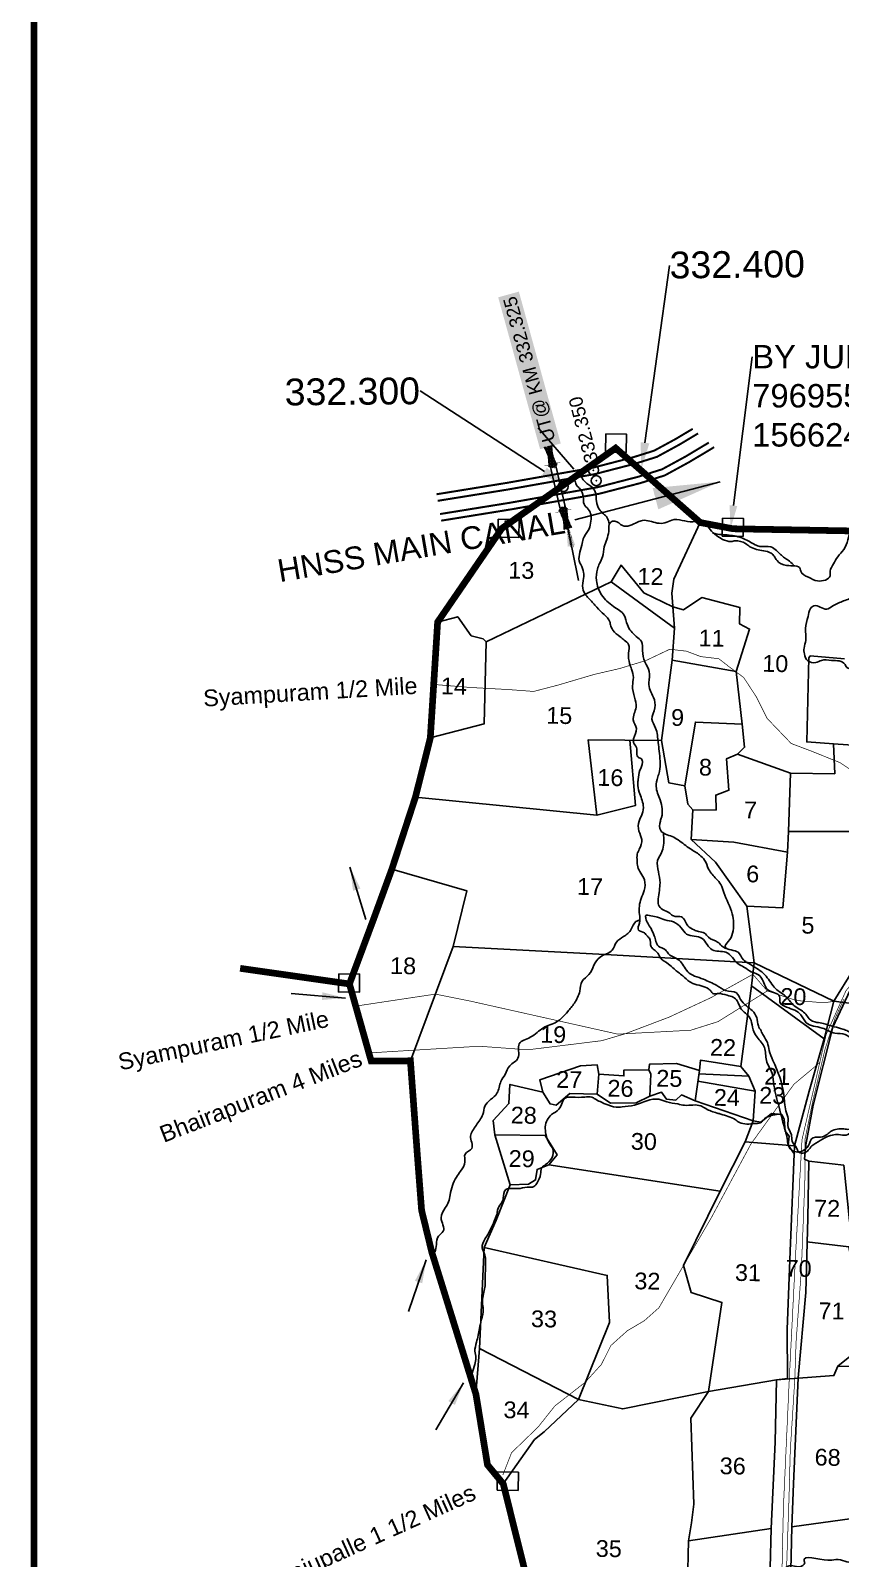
# Model space of a CAD drawing. Header units: feet. Extents: x 795890 to 801423, y 1560112 to 1569674.
# Drawn here: x 795890 to 797099, y 1564698 to 1566978 of the extents above; entities that cross this region are included whole.
import ezdxf
from ezdxf import colors
from ezdxf.entities.mleader import LeaderData, LeaderLine
from ezdxf.enums import TextEntityAlignment as Align
from ezdxf.math import Vec2, Vec3

# ---------------------------------------------------------------- set-up
doc = ezdxf.new("R2010")
doc.units = ezdxf.units.FT
doc.header["$LTSCALE"] = 15
doc.header["$MEASUREMENT"] = 0
doc.header["$PDMODE"] = 32
doc.header["$PDSIZE"] = 15
doc.linetypes.add('HIDDEN2', pattern=[0.1875, 0.125, -0.0625])
for name, color, linetype in [('CANAL1', 7, 'Continuous'), ('CRDS STONES', 7, 'Continuous'), ('CSMark', 72, 'Continuous'), ('PLOT', 7, 'Continuous'), ('PLOT NO', 7, 'Continuous'), ('ROADS', 6, 'Continuous'), ('STRUCTURE', 5, 'Continuous'), ('TANKS-STREAM', 4, 'Continuous'), ('text2', 7, 'Continuous'), ('VILLAGE STONES', 240, 'Continuous')]:
    doc.layers.add(name, color=color, linetype=linetype)
doc.layers.add('VILLAGE BOUNDRY', color=5, linetype='HIDDEN2', lineweight=100)
doc.styles.get("Standard").update_dxf_attribs({"font": 'arial.ttf'})
doc.dimstyles.get("Standard").update_dxf_attribs({"dimtxt": 0.18, "dimasz": 35, "dimexe": 0.18, "dimexo": 0.0625, "dimgap": 0.09, "dimtad": 0, "dimtih": 1, "dimtoh": 1, "dimdec": 4, "dimzin": 0, "dimdsep": 46, "dimtxsty": 'Standard', "dimcen": 0.09, "dimadec": 0, "dimazin": 0, "dimtfac": 1, "dimtdec": 4, "dimtofl": 0, "dimtmove": 0, "dimatfit": 3, "dimfxl": 1, "dimtolj": 1, "dimtzin": 0, "dimarcsym": 0})

# ---------------------------------------------------------------- blocks, each defined once
blk = doc.blocks.new('UT')
at = {"layer": 'STRUCTURE'}
h = blk.add_hatch(dxfattribs=at)
h.set_pattern_fill('DASH', color=150, scale=8, angle=-39.6278, style=0)
h.set_pattern_definition([(320.372247933, (-4370.464, -6260.8811), (1.40800153113, 0.132407282), [1, -1])])
h.paths.add_polyline_path([(765163, 1700681.9), (765165.6, 1700680.6), (765167.2, 1700680.3), (765169.1, 1700680), (765172.4, 1700679.6), (765176.4, 1700679.3), (765179.5, 1700679.5), (765183.1, 1700679.9), (765187.7, 1700680.9), (765188.9, 1700681.2), (765193.1, 1700682.2), (765196.1, 1700680.2), (765196.1, 1700672.2), (765193.1, 1700670.2), (765190.5, 1700670.8), (765188.1, 1700671.3), (765185.5, 1700671.8), (765183.6, 1700672.1), (765181, 1700672.5), (765180.3, 1700672.5), (765178.5, 1700672.6), (765176.7, 1700672.6), (765174.6, 1700672.5), (765172.5, 1700672.3), (765170.4, 1700672), (765168.5, 1700671.7), (765166.1, 1700671.2), (765165, 1700670.8), (765163, 1700669.7)])
h.paths.add_polyline_path([(765259.1, 1700682.2), (765256.1, 1700680.2), (765256.1, 1700672.2), (765259.1, 1700670.2), (765261.9, 1700671), (765264.4, 1700671.6), (765266.4, 1700672), (765269.1, 1700672.5), (765272.7, 1700673), (765276.1, 1700673.1), (765278.6, 1700672.9), (765281.2, 1700672.7), (765283.9, 1700672.3), (765286.4, 1700671.9), (765288, 1700671.3), (765289.2, 1700670.6), (765289.1, 1700682.7), (765287.6, 1700681.8), (765285.7, 1700681.2), (765283, 1700680.7), (765281.2, 1700680.4), (765276.7, 1700679.9), (765272.7, 1700679.9), (765268.7, 1700680.3), (765264.8, 1700681), (765261.2, 1700681.7)])
at = {"layer": 'STRUCTURE', "color": 150, "const_width": 0.628}
for points in [[(765190.1, 1700688.2), (765190.1, 1700684.2), (765196.1, 1700680.2), (765256.1, 1700680.2), (765262.1, 1700684.2), (765262.1, 1700688.2)], [(765190.1, 1700664.2), (765190.1, 1700668.2), (765196.1, 1700672.2), (765256.1, 1700672.2), (765262.1, 1700668.2), (765262.1, 1700664.2)]]:
    blk.add_lwpolyline(points, dxfattribs=at)
at = {"layer": 'STRUCTURE', "color": 150}
for points in [[(765196.1, 1700680.2), (765256.1, 1700680.2)], [(765196.1, 1700672.2), (765256.1, 1700672.2)], [(765196.1, 1700672.2), (765256.1, 1700672.2)]]:
    blk.add_lwpolyline(points, dxfattribs=at)
at = {"layer": 'STRUCTURE', "color": 0}
blk.add_circle((765226.1, 1700676.2), 1.89, dxfattribs=at)
at = {"layer": 'STRUCTURE', "color": 150}
for points in [[(765163, 1700681.9), (765164.4, 1700681.1), (765167.9, 1700680.2), (765171.2, 1700679.8), (765176.1, 1700679.4), (765184.7, 1700680.3), (765193.1, 1700682.2)], [(765163, 1700669.7), (765164.3, 1700670.6), (765167.8, 1700671.6), (765171.2, 1700672.1), (765176, 1700672.6), (765184.7, 1700672), (765193.1, 1700670.2)], [(765289.1, 1700682.7), (765287.8, 1700681.9), (765284.3, 1700680.9), (765280.9, 1700680.4), (765276.1, 1700679.8), (765267.4, 1700680.5), (765259.1, 1700682.2)], [(765289.2, 1700670.6), (765287.8, 1700671.4), (765284.2, 1700672.3), (765280.9, 1700672.7), (765276.1, 1700673.1), (765267.4, 1700672.2), (765259.1, 1700670.2)]]:
    blk.add_spline(points, degree=3, dxfattribs=at)
at = {"layer": 'STRUCTURE', "color": 0}
blk.add_text('STREAM', height=5, dxfattribs=at).set_placement((765148.2, 1700675.8), align=Align.MIDDLE_CENTER)
for points in [[(765190.9, 1700676), (765164.2, 1700675.8)], [(765289.3, 1700676.7), (765265.4, 1700676.4)]]:
    blk.add_leader(points, dimstyle='Standard', override={"dimasz": 10, "dimgap": 0.09, "dimtad": 0}, dxfattribs=at)

msp = doc.modelspace()

# ---------------------------------------------------------------- linework, layer by layer
at = {"layer": 'CANAL1', "color": 1, "const_width": 3}
for points in [[(796495.7, 1566286.1), (796600.6, 1566303.1), (796729.8, 1566325.9), (796789.1, 1566341.3), (796820.6, 1566351.2), (796852.8, 1566368.7), (796878.1, 1566383.8)], [(796502.7, 1566246.7), (796607.3, 1566263.6), (796738.3, 1566286.8), (796800.1, 1566302.8), (796836.3, 1566314.2), (796872.6, 1566334), (796908.3, 1566355.3), (796909.9, 1566356.6)]]:
    msp.add_lwpolyline(points, dxfattribs=at)
at = {"layer": 'CANAL1', "color": 5, "const_width": 3}
for points in [[(796497.4, 1566276.3), (796602.3, 1566293.2), (796732, 1566316.2), (796791.9, 1566331.7), (796824.6, 1566341.9), (796857.8, 1566360), (796886.1, 1566376.9)], [(796501, 1566256.6), (796605.6, 1566273.5), (796736.2, 1566296.6), (796797.4, 1566312.4), (796832.4, 1566323.4), (796867.7, 1566342.6), (796902.1, 1566363.2)]]:
    msp.add_lwpolyline(points, dxfattribs=at)
at = {"layer": 'CSMark', "color": 3}
for p in [(796734.1, 1566306.4), (796684.9, 1566297.7)]:
    msp.add_point(p, dxfattribs=at)
at = {"layer": 'PLOT'}
for points in [[(796848.5, 1566118.3), (796850.9, 1566086.3), (796847, 1566138.3), (796850, 1566159.3), (796889.4, 1566243.9)], [(796497.4, 1566095.3), (796527.5, 1566103.2), (796547.5, 1566075), (796565.4, 1566070.1), (796569.9, 1566065.6), (796756.5, 1566155.5), (796771.3, 1566180.5), (796805.1, 1566139.1), (796848.5, 1566118.3), (796864.5, 1566113.8), (796891.7, 1566131.9), (796948.6, 1566117.2), (796948.1, 1566092.5), (796963, 1566084.9), (796943, 1566021.4), (796847.6, 1566038.5), (796850.9, 1566086.3), (796848.5, 1566118.3)], [(796850.9, 1566086.3), (796756.5, 1566155.5)], [(796569.9, 1566065.6), (796566.8, 1565943.2), (796486.5, 1565922.6)], [(797104.8, 1566040.7), (797053.5, 1566044.7), (797051.3, 1566042.2), (797048.3, 1565916.5), (797088.4, 1565913.8), (797130.9, 1565910.4), (797131, 1565881.4), (797147.1, 1565881.2), (797145.3, 1565849.3), (797272.5, 1565821.4), (797318, 1565818.6)], [(796866.3, 1565850.8), (796842.7, 1565855.2), (796831.5, 1565918.4), (796847.6, 1566038.5)], [(797024, 1565870), (796944.7, 1565898.1), (796955.4, 1565908.5), (796952.1, 1565942.8), (796943, 1566021.4)], [(797342.8, 1566005.4), (797331.9, 1565966.4), (797311.1, 1565906), (797272.5, 1565821.4), (797247.9, 1565779.2), (797124.3, 1565782.6), (797021.1, 1565782.9), (797024, 1565870), (797090.2, 1565869), (797088.4, 1565913.8)], [(796952.1, 1565942.8), (796882.1, 1565946), (796866.3, 1565850.8), (796870.9, 1565823.7), (796878.1, 1565815.3), (796913.1, 1565814.8), (796912.6, 1565837.1), (796932.1, 1565844.2), (796928.5, 1565891), (796944.7, 1565898.1)], [(796831.5, 1565918.4), (796722.3, 1565919.8), (796735.1, 1565807.1), (796464.3, 1565834)], [(796735.1, 1565807.1), (796792.8, 1565821.7), (796784.2, 1565919.1)], [(796878.1, 1565815.3), (796875.7, 1565771), (796939.4, 1565766.8), (797019.5, 1565751.8), (797021.1, 1565782.9)], [(796875.7, 1565771), (796912.1, 1565737.1), (796958.8, 1565671.3), (797012.5, 1565668.6), (797019.5, 1565751.8)], [(796429.1, 1565726.6), (796540.8, 1565694.3), (796520.4, 1565611.1), (796747.5, 1565599.3), (796969.7, 1565586.9), (797088.9, 1565529.3)], [(797247.9, 1565701.4), (797175.5, 1565594.9), (797166.4, 1565583.2), (797151.1, 1565585.9), (797113.3, 1565546.1), (797087.1, 1565490.6), (797058, 1565374.4), (797047.1, 1565315), (797045.1, 1565293.5), (797051.6, 1565290.7), (797050, 1565205.4), (797047, 1565094.6), (797035.6, 1564967.3), (797028.4, 1564808.9), (797025.8, 1564744.9), (797022.3, 1564572)], [(796969.7, 1565586.9), (796958.8, 1565671.3)], [(796520.4, 1565611.1), (796456.8, 1565440.4)], [(796969.7, 1565586.9), (796966, 1565552.3), (797074.2, 1565473.3), (797088.9, 1565529.3)], [(797117.2, 1565575.2), (797088.9, 1565529.3), (797210.9, 1565513.7), (797202.1, 1565466), (797257.4, 1565444.1), (797262.6, 1565456.3), (797289.9, 1565453), (797304.6, 1565465.1), (797306.2, 1565476.3), (797318.2, 1565521.8), (797336.6, 1565547.3), (797411.5, 1565528.9), (797412, 1565510.2), (797437.9, 1565506.2), (797466, 1565503.1), (797460.8, 1565479.9), (797456.4, 1565439.1), (797442.3, 1565442.2), (797435.4, 1565462.5), (797437.9, 1565506.2)], [(796966, 1565552.3), (796950.1, 1565432.2), (796889.5, 1565441.3), (796888, 1565426.1), (796854, 1565436.5), (796813.7, 1565435.5), (796812.8, 1565427.2), (796775.5, 1565426.6), (796775.4, 1565417.9), (796737.9, 1565420.7), (796735.7, 1565434.2), (796710.5, 1565432.9), (796649.7, 1565411.9), (796654.2, 1565393.7), (796665.3, 1565376.2), (796674.3, 1565374.4), (796694.7, 1565391.9), (796735.7, 1565390.5), (796737.9, 1565420.7)], [(796990.6, 1564566.3), (796995.1, 1564742.1), (797001.3, 1564871.3), (797003.2, 1564964.4), (797019.7, 1564966.1), (797018.9, 1565039.6), (797023.5, 1565156.1), (797030.1, 1565313.4), (797052.1, 1565394.9), (797074.2, 1565473.3)], [(796735.7, 1565390.5), (796755.5, 1565377.4), (796793.8, 1565377.6), (796814, 1565387.9), (796815.6, 1565420.5), (796812.8, 1565427.2)], [(796814, 1565387.9), (796831.5, 1565393.7), (796838.8, 1565383.4), (796852.8, 1565381.5), (796861.5, 1565389.5), (796881.9, 1565380.6), (796888, 1565426.1)], [(796887.3, 1565421.2), (796961.8, 1565417.5), (796950.1, 1565432.2)], [(796956.6, 1565319.3), (796919.3, 1565246.1), (796663.6, 1565285.2), (796675.7, 1565300.3), (796658.1, 1565329.1), (796582.7, 1565330), (796580.4, 1565351.6), (796603.8, 1565376.5), (796605.2, 1565405.1), (796654.2, 1565393.7)], [(796961.8, 1565417.5), (796971.2, 1565395), (796885.7, 1565410.3)], [(796881.9, 1565380.6), (796968.3, 1565351.1), (796971.2, 1565395)], [(796968.3, 1565351.1), (796979.6, 1565348.8), (796995.6, 1565361.8), (797011, 1565360.5), (797014.4, 1565353.4), (797015.9, 1565335.6), (797022.1, 1565327.8), (797020.6, 1565314.6), (797029.8, 1565301.2)], [(796968.3, 1565351.1), (796956.6, 1565319.3), (797030.1, 1565313.4)], [(796582.7, 1565330), (796605.6, 1565255.5), (796632.9, 1565256.1), (796643.7, 1565262.6), (796645.8, 1565278.4), (796663.6, 1565285.2)], [(797124.8, 1565174.2), (797116, 1565183.6), (797112.1, 1565201.4), (797103.5, 1565284.5), (797051.6, 1565290.7)], [(796559.9, 1565011.1), (796707.8, 1564935.1), (796773.7, 1564920.9), (796901.8, 1564946.8), (796921.8, 1565079.8), (796875.6, 1565094.8), (796864.2, 1565134.7), (796919.3, 1565246.1)], [(796605.6, 1565255.5), (796584.9, 1565202.4), (796567, 1565161.6), (796750.5, 1565120.1), (796753.8, 1565049.8), (796707.8, 1564935.1), (796656.2, 1564886.5), (796642, 1564875.3), (796595.4, 1564808.8)], [(796554.6, 1564942.7), (796559.9, 1565011.1), (796567, 1565161.6)], [(797206.9, 1565150), (797216, 1565161.1), (797257.7, 1565164.5), (797259.7, 1565122.2), (797272.6, 1565055.4), (797257.8, 1565046.1), (797229.9, 1565054.1), (797214.1, 1565044.8), (797145.7, 1565053.7), (797130.4, 1565058.1), (797111.3, 1565163), (797048.6, 1565170.3)], [(797094.8, 1564984.8), (797130.4, 1565013.3), (797212, 1565011.9), (797237.1, 1565010.7), (797255.8, 1565013.2), (797256.1, 1565030.7), (797270.9, 1565032.4), (797290.9, 1565063.5), (797276.2, 1565065.7), (797274.4, 1565078.8), (797259.7, 1565122.2)], [(796901.8, 1564946.8), (797003.2, 1564964.4), (797088.8, 1564970.6), (797094.8, 1564984.8), (797121.1, 1564984), (797148.4, 1564995.5), (797239, 1564989.2), (797310.1, 1565000)], [(796901.8, 1564946.8), (796875.3, 1564907.2), (796879.6, 1564778.5), (796876.4, 1564750.6), (796871.7, 1564723.8), (796995.1, 1564742.1)], [(797025.8, 1564744.9), (797130.3, 1564759.3), (797140.3, 1564743.9), (797176.9, 1564757.5), (797228.2, 1564796), (797225.1, 1564817.2), (797172, 1564815.6), (797176.9, 1564757.5)], [(796877.4, 1564502.7), (796867.2, 1564543.1), (796870.5, 1564659.3), (796871.7, 1564723.8)]]:
    msp.add_lwpolyline(points, dxfattribs=at)
at = {"layer": 'ROADS', "linetype": 'HIDDEN2', "ltscale": 13, "const_width": 1}
for points in [[(797008.6, 1564550.1), (797013.4, 1564772.4), (797022.2, 1564964.9), (797031.5, 1565148.9), (797041.2, 1565322.7), (797077.4, 1565480), (797106.9, 1565545.2), (797147, 1565592.9), (797217.2, 1565710.1), (797248, 1565773.1), (797284.4, 1565838.5), (797329, 1565949.1), (797352.1, 1566005), (797405, 1566104.9), (797508.4, 1566296.6), (797563.5, 1566392.4), (797647.9, 1566533.5), (797751.4, 1566697.6), (797843.8, 1566876.8), (797930.1, 1567030)], [(797248.8, 1565777.1), (797179.6, 1565819.9), (797123.7, 1565868.2), (797098.4, 1565885.3), (797056.3, 1565902.3), (797025.1, 1565914.1), (796989.2, 1565951.5), (796973, 1565983.8), (796954, 1566012.8), (796932.9, 1566028.3), (796917.1, 1566040.6), (796890.2, 1566043.8), (796868.7, 1566051.9), (796843.9, 1566054.8), (796808.7, 1566038.1), (796769.1, 1566026), (796730.7, 1566017.1), (796677.2, 1566001.3), (796640.7, 1565991.8), (796603.3, 1565994.6), (796546.5, 1565997.7), (796490.9, 1566002.3)], [(796394.9, 1565452.2), (796491.4, 1565458.1), (796559.5, 1565462.2), (796632.3, 1565456.9), (796742.4, 1565470.5), (796777.6, 1565480.9), (796842.8, 1565505.6), (796905.5, 1565534.8), (796967.9, 1565569.6), (796989.4, 1565544.7)], [(796375.1, 1565522.1), (796493.9, 1565540), (796543.8, 1565530.1), (796766.1, 1565480.3), (796875.2, 1565486.1), (796915.8, 1565498.9), (796989.4, 1565544.7), (797032.8, 1565530.5), (797074.4, 1565527), (797088.9, 1565529.3)], [(797103.9, 1565532.8), (797090.7, 1565504.3), (797075.8, 1565458.5), (797057.7, 1565382.1), (797045.7, 1565323.3), (797045.9, 1565273.8), (797042.9, 1565195.5), (797040.2, 1565127.8), (797032.4, 1565021.1), (797030.4, 1564963.8), (797023.7, 1564858.5), (797021.7, 1564784.2), (797018.8, 1564702), (797012.9, 1564488.8)]]:
    msp.add_lwpolyline(points, dxfattribs=at)
at = {"layer": 'ROADS', "linetype": 'HIDDEN2', "lineweight": -2, "ltscale": 13, "const_width": 1}
msp.add_lwpolyline([(796594.7, 1564822.1), (796607.7, 1564855.4), (796647.5, 1564894), (796672.2, 1564925.1), (796717.5, 1564960.5), (796741.8, 1564987.2), (796756, 1565015.5), (796780.5, 1565037.5), (796805.9, 1565052.5), (796827.7, 1565071.9), (796905.8, 1565206.1), (796965.1, 1565316.5), (797029.1, 1565405.4), (797068.2, 1565438.1)], dxfattribs=at)
at = {"layer": 'ROADS', "linetype": 'HIDDEN2', "ltscale": 13}
msp.add_spline([(799220.4, 1564887.1), (799206.5, 1564895), (799185.1, 1564910.1), (799164.1, 1564922.8), (799144, 1564934.9), (799121.8, 1564946.6), (799078.8, 1564971.9), (799039.3, 1564978), (799016.3, 1564984.9), (798992.7, 1564993.2), (798973.1, 1564997), (798950.6, 1565008.7), (798924.2, 1565022), (798886.8, 1565031.9), (798857.2, 1565034.4), (798820, 1565040.7), (798801.8, 1565046.1), (798781.9, 1565044.3), (798761.5, 1565045.1), (798733.4, 1565048.5), (798696.7, 1565038.4), (798660.2, 1565030.7), (798610.9, 1565019.4), (798594.5, 1565015.6), (798565.8, 1565014.4), (798547.1, 1565018.1), (798533.8, 1565013.9), (798518.2, 1565023), (798513.8, 1565024.1), (798503.9, 1565020.5), (798494, 1565024.1), (798477.9, 1565019.2), (798460, 1565007.3), (798442.7, 1564987.7), (798427.1, 1564963.2), (798409.5, 1564947), (798383.5, 1564928.6), (798348.8, 1564918.6), (798293.7, 1564910.5), (798274.2, 1564902.2), (798236.8, 1564893.4), (798210.4, 1564884), (798183.7, 1564875.8), (798131.5, 1564859.6), (798107.2, 1564857.2), (798058.6, 1564852), (798029.8, 1564849.5), (798003.7, 1564829.3), (797979.6, 1564799.3), (797956.3, 1564788.1), (797939.6, 1564766.6), (797927.4, 1564760.5), (797912.3, 1564756.5), (797906.6, 1564751.3), (797890.1, 1564753.4), (797877.4, 1564753.1), (797868.4, 1564755.1), (797859.8, 1564754.7), (797848.5, 1564743.5), (797828, 1564725.2), (797812.3, 1564710), (797798.4, 1564701.1), (797788.6, 1564698.4), (797760.1, 1564695.5), (797731, 1564697.6), (797713.5, 1564697.3), (797690.2, 1564700.7), (797647.6, 1564697.1), (797619.4, 1564690.7), (797594.8, 1564679.8), (797551.4, 1564657), (797512.2, 1564632.7), (797488.9, 1564608.9), (797464.9, 1564595.1), (797427.5, 1564582), (797372.8, 1564573.7), (797334, 1564564.4), (797320.3, 1564556.9), (797308.6, 1564543.5), (797296.6, 1564531.1), (797273.4, 1564531.9), (797233.4, 1564517.8), (797208.2, 1564505), (797181.1, 1564494.8), (797119.7, 1564484.2), (797081.4, 1564463.9), (797060, 1564442.2), (797053.5, 1564431.9), (797030, 1564415.7), (796996.3, 1564402.3), (796978.1, 1564395.6), (796958.2, 1564377), (796936.6, 1564361.5), (796898.8, 1564344.5), (796815.2, 1564313), (796786.8, 1564310.2), (796741, 1564301.7)], degree=3, dxfattribs=at)
at = {"layer": 'TANKS-STREAM'}
for points in [[(796753.4, 1566241.8), (796750.6, 1566251.1), (796744.9, 1566257), (796738.7, 1566263.9), (796734.5, 1566275.6), (796733.3, 1566287.3), (796728.5, 1566296.1), (796717.5, 1566304.5), (796709, 1566318.7)], [(796696.7, 1566311.2), (796701.1, 1566308.2), (796704.8, 1566299.9), (796709.6, 1566294.5), (796714.7, 1566282.2), (796716, 1566271.5), (796722.2, 1566263.7), (796726.4, 1566254.9), (796725.7, 1566242.8), (796722.2, 1566232.1), (796714.7, 1566219.6), (796712.6, 1566210), (796709.7, 1566183.8), (796711.1, 1566181.4), (796715.3, 1566169.2), (796715.2, 1566160.9), (796713.9, 1566145.9), (796718.6, 1566135.6), (796729.6, 1566123.8), (796734.9, 1566117.4), (796745.9, 1566106.6), (796754.4, 1566095.8), (796755.3, 1566091.1), (796759.1, 1566083.2), (796769.6, 1566073.4), (796775.8, 1566068.4), (796782.5, 1566062), (796782.3, 1566048.9), (796784, 1566033.3), (796786.8, 1566025.1), (796789.5, 1566012.4), (796788.3, 1566000.3), (796791.4, 1565983.2), (796793.6, 1565968.2), (796789.4, 1565949.3), (796794.1, 1565936.3), (796789.9, 1565921.3), (796789.8, 1565915.5), (796794.1, 1565908.1), (796797.2, 1565893), (796801.6, 1565891), (796803, 1565886.2), (796799.4, 1565874.1), (796796.7, 1565860.5), (796796.1, 1565854.7), (796798.3, 1565841.6), (796804.3, 1565821.6), (796802.7, 1565809), (796798.1, 1565798.4), (796797.9, 1565783.4), (796802, 1565770.7), (796798.4, 1565756.4), (796795.3, 1565748.7), (796795.2, 1565739), (796796, 1565730.2), (796805.9, 1565710.7), (796805.6, 1565694.7), (796801.1, 1565682.6), (796798.5, 1565671.5), (796798.7, 1565658.9), (796799.1, 1565648.7), (796798.5, 1565645.8), (796797.2, 1565635.6), (796806, 1565631.6), (796810.4, 1565626.5), (796813.5, 1565623.4), (796816.2, 1565610.7), (796820.6, 1565606.1), (796825.8, 1565601.2), (796830, 1565594), (796842, 1565584.9), (796850.3, 1565577.6), (796863.3, 1565567.1), (796873.7, 1565558.5), (796878.4, 1565556), (796890.8, 1565552.3), (796901.7, 1565547.8), (796905.3, 1565544.4), (796908.3, 1565541), (796915.3, 1565540.8), (796929.7, 1565538.2), (796938.4, 1565535.3), (796944.6, 1565529.8), (796949.6, 1565519.2), (796963.8, 1565503.8), (796967.4, 1565490.8), (796974.2, 1565475.7), (796985.2, 1565460.4), (796988.2, 1565440.9), (796996.5, 1565421.4), (796999.4, 1565404.1), (797007, 1565371.1), (797016.5, 1565335.5), (797019.3, 1565324.5), (797020.8, 1565314.3), (797027.9, 1565305.7), (797046.6, 1565308.8), (797053.6, 1565320.1), (797055.4, 1565323.9), (797069, 1565326.6), (797078.8, 1565330.7), (797084.8, 1565335.3), (797103.6, 1565338.8), (797111.6, 1565338.2), (797119.8, 1565341.9), (797125.3, 1565344.4), (797141, 1565343.3), (797151, 1565334.6), (797162.3, 1565323.4), (797166, 1565313.2), (797169.6, 1565301.2), (797170.3, 1565290.2), (797174.6, 1565272.3), (797176.4, 1565252.8), (797182.7, 1565243.4), (797183.5, 1565240.4), (797186.7, 1565230.2), (797191.2, 1565221.6), (797196.6, 1565213.1), (797209.7, 1565211.6), (797220.7, 1565209.7), (797250.3, 1565193.8), (797272.3, 1565168), (797279.5, 1565164.1), (797284.8, 1565151.7), (797288.3, 1565133), (797294.3, 1565102.6), (797296.2, 1565092.8), (797300.1, 1565072.4), (797296.3, 1565044.3), (797296.2, 1565033.7), (797296.3, 1565019.8), (797299.6, 1565009.1), (797307.1, 1565001.8), (797308.6, 1564992.4), (797308, 1564981.8), (797311.7, 1564969.9), (797315.2, 1564954.6), (797311.7, 1564945.9), (797319.6, 1564932.2), (797324, 1564917.3), (797325.5, 1564908.8), (797336.2, 1564886.2), (797341.3, 1564862.4), (797345.7, 1564846.2), (797358.4, 1564834.7), (797367.8, 1564827.6), (797365.2, 1564816.4), (797365.9, 1564804.6), (797360.5, 1564784.7), (797361.9, 1564767.3), (797359.4, 1564762.4), (797358.4, 1564736.6), (797361.6, 1564726.9), (797367.5, 1564717.3), (797375, 1564693.6), (797374.5, 1564680.7), (797374.9, 1564669.2), (797385.1, 1564627.7), (797385.8, 1564609.8), (797380.5, 1564571.8)], [(797303.6, 1565360.5), (797288.1, 1565369.1), (797281, 1565372.1), (797269.4, 1565376.4), (797261.8, 1565384.9), (797256, 1565391.7), (797242.3, 1565396.2), (797227.7, 1565403.6), (797219.7, 1565411.2), (797209.7, 1565415.2), (797201.2, 1565418), (797195.2, 1565421.4), (797190.9, 1565426.4), (797186.8, 1565431.4), (797182, 1565437), (797175.4, 1565441.4), (797162.6, 1565446.5), (797153.5, 1565452.2), (797146.1, 1565461), (797125.9, 1565471.2), (797116.7, 1565480.2), (797102.1, 1565487.8), (797089.3, 1565491.3), (797080.3, 1565493.8), (797072.9, 1565496.3), (797063.4, 1565497.8), (797051.7, 1565503.3), (797046.8, 1565510.1), (797040, 1565515.8), (797031.2, 1565521.4), (797021.9, 1565531.1), (797012.3, 1565540.3), (797005.5, 1565544.9), (796998.1, 1565552.4), (796983.5, 1565571.1), (796973.9, 1565578.3), (796961, 1565586.3), (796953.7, 1565591.4), (796945.8, 1565602.5), (796935.4, 1565606), (796926.4, 1565610.5), (796931.2, 1565618.6), (796937.7, 1565630.8), (796939, 1565646.2), (796937.1, 1565659.7), (796924.5, 1565691.7), (796920.1, 1565703.4), (796913.2, 1565712.1), (796901.9, 1565726.5), (796895.7, 1565740.1), (796888.4, 1565747.8), (796874.6, 1565756.8), (796856.4, 1565770.1), (796847.4, 1565775.2), (796830.4, 1565784.2), (796829.8, 1565798.2), (796831.6, 1565803.8), (796829.4, 1565829.8), (796823.6, 1565849.9), (796826.1, 1565864.1), (796828.4, 1565872.2), (796829.4, 1565887.8), (796828.1, 1565902.8), (796826.6, 1565915.5), (796822.6, 1565937.1), (796817.3, 1565950.4), (796821.7, 1565967.3), (796819.6, 1565982.9), (796814.4, 1565993.7), (796812.6, 1566004.9), (796813.3, 1566021.5), (796806.7, 1566035.8), (796803.3, 1566053), (796801.8, 1566066.2), (796793.9, 1566073.8), (796786.1, 1566081.7), (796780.6, 1566091.2), (796775.9, 1566105.7), (796759.8, 1566118.7), (796742.2, 1566135.8), (796734.5, 1566157.5), (796735.9, 1566174.5), (796739.1, 1566182.9), (796743.6, 1566192.5), (796746.1, 1566207.8), (796752.7, 1566230.5), (796755.2, 1566244), (796761.8, 1566246.2), (796773.3, 1566239.4), (796795.8, 1566244.5), (796803.1, 1566247), (796825.1, 1566243.2), (796836.7, 1566243.4), (796846.8, 1566247.5), (796862.2, 1566247.2), (796878.4, 1566245), (796887.7, 1566246), (796898, 1566241.2), (796904.1, 1566233.4), (796913.6, 1566224.4), (796922.8, 1566218.8), (796935.1, 1566215.6), (796941.7, 1566216.6), (796957, 1566212.5), (796963.5, 1566207.8), (796983.9, 1566201.7), (796995.3, 1566198), (796999.5, 1566193.7), (797004, 1566187.1), (797018.2, 1566179.9), (797038.6, 1566174.6), (797039.3, 1566171.1), (797050.7, 1566162.4), (797064.5, 1566156.8), (797083.2, 1566164.6), (797083.3, 1566171.5), (797088.1, 1566182.2), (797094.5, 1566192.9), (797103.5, 1566203.6), (797109.6, 1566218.2), (797113.3, 1566232.4)], [(797028.6, 1566180.9), (797020.6, 1566187.6), (797015.3, 1566191.2), (797003.1, 1566202.1), (796994.7, 1566207.7), (796978.5, 1566208.3), (796971.2, 1566210.8), (796962.8, 1566215.5), (796945.5, 1566222.8), (796924.3, 1566225.8), (796912.4, 1566227.2), (796907.8, 1566228.4)], [(797336, 1566230.7), (797314.9, 1566223.5), (797304.9, 1566216.3), (797288.6, 1566213.4), (797280.3, 1566212.9), (797271.6, 1566208.6), (797266.7, 1566203.2), (797262.9, 1566201.1), (797253.3, 1566200), (797241.5, 1566197.9), (797234.7, 1566194.2), (797231.7, 1566181.8), (797227.6, 1566169.2), (797220.8, 1566160.1), (797214, 1566155.4), (797212.6, 1566147.8), (797209.3, 1566139.9), (797202.5, 1566130.8), (797191.9, 1566126.5), (797184.9, 1566125), (797164.8, 1566127.6), (797155.6, 1566128.4), (797143.4, 1566124.1), (797129.7, 1566125), (797120.1, 1566130.1), (797103.2, 1566126.9), (797087.4, 1566119.5), (797078.1, 1566114.6), (797059.1, 1566119.6), (797053.9, 1566115.6), (797050.2, 1566103.6), (797046.4, 1566085.5), (797046.8, 1566068), (797044.3, 1566056.6), (797044.8, 1566047.8), (797050.1, 1566037.5), (797061.8, 1566034.8), (797070.2, 1566038.1), (797085.1, 1566038.2), (797105.4, 1566032.1), (797107, 1566028.9), (797123.2, 1566026.8), (797138.1, 1566024.9), (797149.2, 1566020), (797158.7, 1566016), (797169.8, 1566013.9), (797180.6, 1566009.3), (797190.1, 1566009.1), (797200.7, 1566010.5), (797207.4, 1566012.7), (797221.8, 1566015), (797225.9, 1566015.2), (797233, 1566018.3), (797254.4, 1566021.1), (797266.5, 1566020), (797281.5, 1566021.9), (797297.4, 1566018.5), (797307.2, 1566019), (797302, 1566018.7), (797317.3, 1566018.8), (797338.3, 1566017.5), (797347.8, 1566014.8), (797358.9, 1566010.2), (797385, 1566011.3), (797392.9, 1566006.7), (797403.4, 1566003.7), (797416.8, 1566005.4), (797428, 1566006.5), (797437.3, 1566008.9), (797444.9, 1566011.3), (797455, 1566019.1), (797466.8, 1566020.2), (797474.4, 1566022.6), (797483.1, 1566025.6), (797502.6, 1566027.2), (797509.6, 1566026.5), (797523, 1566031), (797543.1, 1566030.7), (797556.3, 1566029.6), (797583.8, 1566035.2), (797595.7, 1566040.1)], [(796927.3, 1565608), (796921.3, 1565612.2), (796915.3, 1565617.6), (796901.5, 1565625), (796895.6, 1565631.1), (796886.9, 1565633.5), (796880.2, 1565635.9), (796870.8, 1565641.7), (796866.8, 1565648.9), (796861.3, 1565655.4), (796849.2, 1565656.7), (796844, 1565660.6), (796833.1, 1565666.4), (796827.2, 1565673.3), (796826.6, 1565682.3), (796829.3, 1565706.3), (796826.9, 1565722.6), (796825.7, 1565739.5), (796832.7, 1565753.7), (796834.8, 1565765.4), (796834.3, 1565781.2)], [(797211.6, 1564992.1), (797219.3, 1564990.2), (797231, 1564988.5), (797245.6, 1564988.3), (797258.1, 1564991.4), (797277.1, 1564994), (797287.8, 1564996.8), (797293, 1565000), (797299.2, 1565002), (797298.6, 1565007.9), (797293.2, 1565012), (797291.1, 1565017.5), (797290.5, 1565029.6), (797291.1, 1565041.3), (797289.8, 1565051.2), (797290.3, 1565059.2), (797290.6, 1565077.5), (797288.9, 1565089.2), (797286.9, 1565096.9), (797287.6, 1565092.8), (797286, 1565110.3), (797282.6, 1565129.3), (797275.9, 1565142.5), (797274.4, 1565150.6), (797270.7, 1565159.2), (797263.6, 1565166.1), (797257, 1565172.5), (797249.8, 1565188.1), (797237.5, 1565192.4), (797226.8, 1565192), (797221.9, 1565198.1), (797213.8, 1565202.4), (797202.8, 1565203.8), (797190.7, 1565206.2), (797184.3, 1565213.2), (797182.4, 1565221.3), (797179.1, 1565228.8), (797175.6, 1565234.9), (797174.3, 1565240), (797170.3, 1565254.4), (797170.2, 1565263.4), (797168.5, 1565271.3), (797165.2, 1565276.6), (797160.2, 1565292.2), (797161, 1565308.9), (797154.9, 1565315.5), (797150.2, 1565325.7), (797148.1, 1565332.6), (797142.7, 1565336.5), (797130.2, 1565338.1), (797117, 1565334.7), (797106.9, 1565329.6), (797095.8, 1565330.4), (797086.7, 1565329.5), (797075.3, 1565325.5), (797061.9, 1565317.6), (797056, 1565313.5), (797050.4, 1565306.9), (797045, 1565303.3), (797036.7, 1565304), (797033, 1565310.5), (797026.5, 1565320.5), (797025.3, 1565330.4), (797020.4, 1565341), (797020.6, 1565354.1), (797017.3, 1565365.7), (797015.3, 1565378.1), (797014.2, 1565389.6), (796997.9, 1565441), (796992.1, 1565456), (796989.5, 1565467.6), (796983.6, 1565478.2), (796980.1, 1565485.1), (796976.2, 1565492.8), (796973.6, 1565504.9), (796967, 1565515.4), (796958.2, 1565522.4), (796949.5, 1565532.2), (796943.3, 1565541.9), (796927.2, 1565545.3), (796914.1, 1565553.1), (796904.1, 1565557.7), (796894.1, 1565562.3), (796880.9, 1565566.9), (796870.6, 1565573.5), (796858, 1565590.6), (796842.2, 1565599.9), (796837.3, 1565606.1), (796826.9, 1565611.7), (796823.3, 1565618.6), (796820.8, 1565627.2), (796815.9, 1565637.7), (796810.9, 1565645.9), (796808.2, 1565652.9), (796808.1, 1565657.3), (796815.6, 1565657), (796825.7, 1565654.9), (796836.5, 1565650.9), (796849.5, 1565647.7), (796861, 1565638.9), (796869, 1565629.6), (796892, 1565623.1), (796907.2, 1565605.9), (796916.9, 1565604), (796927.6, 1565602.4), (796937.3, 1565594.8), (796945.3, 1565585.5), (796954.5, 1565580.4), (796965.5, 1565573.1), (796974.4, 1565570), (796985.4, 1565554.6), (796990.4, 1565546.2), (797007.7, 1565536.5), (797008.2, 1565527.8), (797018.2, 1565520.5), (797039.7, 1565509.1), (797047.5, 1565497.3), (797071.1, 1565489.4), (797090, 1565481.8), (797105.8, 1565479.7), (797117.2, 1565472), (797140.1, 1565455.8), (797146.6, 1565452.1), (797160.6, 1565438.4), (797174.6, 1565434.4), (797180.6, 1565427), (797192.1, 1565414.2), (797206.5, 1565410.8), (797224.1, 1565398.6), (797236.9, 1565389.2), (797252.4, 1565383.6), (797258.7, 1565378.4), (797269.6, 1565368.5), (797286.6, 1565368.1), (797294.6, 1565357.3), (797301.8, 1565352.4), (797320.5, 1565351.8), (797341.4, 1565349.1), (797361.6, 1565347.8), (797377.2, 1565345.2), (797386.4, 1565342.2), (797393.5, 1565338.2), (797404.1, 1565334.8), (797414.3, 1565323.7), (797431.5, 1565320.5), (797441.4, 1565311.6), (797448.7, 1565307.6), (797456.5, 1565304.5), (797465, 1565299.8), (797474, 1565295.1), (797493.1, 1565286), (797512.6, 1565278), (797528.5, 1565269.4), (797545.4, 1565263.2), (797556.3, 1565261.6), (797569.6, 1565254.5), (797579.1, 1565247.6), (797596.2, 1565240.2), (797609.8, 1565236.2), (797645.7, 1565232.2), (797655.8, 1565231.3), (797677.8, 1565229.7), (797697.8, 1565234.3), (797708, 1565240.9), (797712.9, 1565246.8), (797717.8, 1565247.8)], [(796493.5, 1565155.1), (796495.6, 1565166.1), (796498.8, 1565178.9), (796505.7, 1565186), (796502.6, 1565206.1), (796508.8, 1565221), (796513.7, 1565229.9), (796516, 1565240.5), (796525.4, 1565266.8), (796531.5, 1565275.7), (796538.2, 1565289.9), (796538.4, 1565301), (796548.4, 1565309.8), (796546.5, 1565328.2), (796549.6, 1565335.8), (796560.2, 1565351.9), (796565, 1565360.3), (796567.8, 1565372.6), (796586, 1565392), (796591.9, 1565409.8), (796598, 1565420), (796605.1, 1565433.1), (796617.3, 1565444.3), (796619.3, 1565466), (796635.7, 1565475.5), (796655.2, 1565489.7), (796675, 1565498.4), (796691.5, 1565513.9), (796701.5, 1565526.5), (796709.5, 1565544.3), (796713.2, 1565559.2), (796723.2, 1565569.3), (796730.7, 1565583), (796739.9, 1565595.3), (796758, 1565605.7), (796764.2, 1565617.5), (796775, 1565625.9), (796786.3, 1565636.8), (796793.3, 1565648.2), (796800.2, 1565650.6)], [(797258.6, 1564294.9), (797253.3, 1564315.8), (797258.3, 1564328.1), (797263, 1564339.7), (797266.8, 1564351), (797273, 1564360.3), (797277.7, 1564372.2), (797282.7, 1564375.7), (797285.3, 1564379.3), (797290.2, 1564391.3), (797286, 1564407.4), (797282.9, 1564414.9), (797280.1, 1564423.3), (797282.1, 1564433.6), (797287.3, 1564447.1), (797290.4, 1564454.9), (797293.3, 1564466.7), (797289.8, 1564475.6), (797289.5, 1564485.7), (797289.7, 1564494.5), (797289.4, 1564505.3), (797293.4, 1564514.3), (797303.4, 1564521), (797302.6, 1564527.1), (797302.5, 1564534.8), (797305.1, 1564541.5), (797312.5, 1564552.7), (797312.7, 1564564.6), (797313, 1564569.8), (797315.3, 1564574), (797315.8, 1564579.9), (797315.5, 1564585.3), (797318.4, 1564593.2), (797325, 1564599.3), (797328.2, 1564609), (797333.3, 1564614.4), (797342.9, 1564623.5), (797348.3, 1564632.5), (797352.5, 1564637.8), (797356.7, 1564644.6), (797357.7, 1564649), (797356.7, 1564672.6), (797360.2, 1564683.3), (797360.1, 1564693.3), (797356.6, 1564702.4), (797348.8, 1564713.6), (797344.7, 1564720.5), (797341.9, 1564727.3), (797337.2, 1564735.1), (797326.9, 1564748), (797314.6, 1564760.7), (797300, 1564771.3), (797289.7, 1564782.5), (797275.8, 1564785.6), (797267.4, 1564791.9), (797264.4, 1564800.2), (797257.1, 1564802.3), (797255.5, 1564794.4), (797253.4, 1564784.8), (797249.8, 1564775.5), (797245.1, 1564764.2), (797243, 1564758.3), (797229.6, 1564745.1), (797224.7, 1564740.9), (797216.4, 1564732.6), (797206.1, 1564732.7), (797202.1, 1564727.1), (797192.3, 1564720.8), (797183.2, 1564716.9), (797164.1, 1564711.6), (797152.2, 1564705.1), (797147.6, 1564701.2), (797136.2, 1564698.9), (797128.8, 1564699.8), (797119.7, 1564693.2), (797108.3, 1564692.5), (797095.3, 1564695.9), (797091.6, 1564695.9), (797079.6, 1564695), (797044.6, 1564693.6), (797045.2, 1564691.3), (797036.3, 1564685.2), (797024.6, 1564687.1), (797014.6, 1564681.6), (797007.3, 1564666.9), (797002.3, 1564658.5), (796989.4, 1564653.3), (796988.6, 1564638.3), (796983.6, 1564630.6), (796975.5, 1564620.5), (796964.1, 1564616.2), (796955.1, 1564608.1), (796936.9, 1564603.6), (796926.3, 1564598.4), (796920.8, 1564589.9), (796909.9, 1564584.7), (796899, 1564579.8), (796875.2, 1564552.8), (796863.2, 1564545.6)]]:
    msp.add_spline(points, degree=3, dxfattribs=at)
at = {"layer": 'TANKS-STREAM', "lineweight": -2}
msp.add_spline([(797006.2, 1565360.7), (796985.9, 1565354.2), (796982.4, 1565350.7), (796978.6, 1565347.8), (796971.2, 1565346.9), (796958.9, 1565346), (796947.7, 1565348.6), (796941.3, 1565352.7), (796920.2, 1565360.8), (796914.5, 1565362.4), (796897.5, 1565369.1), (796890.3, 1565373.1), (796866, 1565374.1), (796855.8, 1565376), (796839.3, 1565379.2), (796827.6, 1565383), (796791.2, 1565374.4), (796772.6, 1565371.7), (796768.4, 1565371.2), (796751.3, 1565374.5), (796740.1, 1565379.5), (796732.2, 1565383.6), (796727.5, 1565386.3), (796716.9, 1565386.3), (796697.7, 1565386.3), (796688.8, 1565385.3), (796678.4, 1565368.3), (796667.5, 1565360.2), (796658.1, 1565342), (796659.1, 1565330.9), (796664.3, 1565317), (796669.1, 1565309.2), (796668.1, 1565296.2), (796658.5, 1565285.6), (796652.6, 1565280.1), (796651.1, 1565271), (796645.8, 1565258.3), (796641.2, 1565252.9), (796631.2, 1565251.7), (796617, 1565249.7), (796605.1, 1565249.9), (796599, 1565248.3), (796595.4, 1565235.2), (796593.2, 1565229.2), (796587.8, 1565220.3), (796586.5, 1565214.6), (796586.1, 1565212.2), (796584.5, 1565207.5), (796573.4, 1565183.4), (796568.1, 1565174.1), (796563.9, 1565161.5), (796568.1, 1565150.3), (796568.9, 1565141.4), (796568.5, 1565117.5), (796567.6, 1565100.1), (796564.2, 1565079.6), (796565.6, 1565070.2), (796562.6, 1565053.4), (796560, 1565041.1), (796555.4, 1565020.4), (796553.1, 1565006.8), (796554.4, 1564997.3), (796552.7, 1564987.1), (796549.2, 1564974.5)], degree=3, dxfattribs=at)
at = {"layer": 'text2', "color": 3}
msp.add_point((796730, 1566322), dxfattribs=at)
at = {"layer": 'text2', "color": 2}
msp.add_point((796730, 1566322), dxfattribs=at)
at = {"layer": 'VILLAGE BOUNDRY', "lineweight": -2, "ltscale": 10, "const_width": 10}
for points in [[(796639.1, 1564632.9), (796595.4, 1564808.8), (796571.8, 1564837.4), (796554.6, 1564942.7), (796488.8, 1565154.5), (796473.5, 1565217.2), (796466.8, 1565304.4), (796456.8, 1565440.4), (796398.2, 1565440.3), (796365.8, 1565555.2), (796402, 1565652.5), (796429.1, 1565726.6), (796464.3, 1565834), (796486.5, 1565922.6), (796497.4, 1566095.3), (796593.2, 1566235.1), (796763.1, 1566355), (796889.4, 1566243.9), (796938.3, 1566234.6), (797113.6, 1566231.4)], [(796365.8, 1565555.2), (796202.6, 1565578.5)]]:
    msp.add_lwpolyline(points, dxfattribs=at)
at = {"layer": 'VILLAGE STONES', "color": 5, "lineweight": -3, "const_width": 10}
msp.add_lwpolyline([(795894.9, 1569668.8), (801283.7, 1569668.8), (801283.7, 1560513.8), (795894.9, 1560513.8)], close=True, dxfattribs=at)
at = {"layer": 'VILLAGE STONES', "lineweight": -2}
for points in [[(796748.2, 1566376.2), (796779.4, 1566375.7), (796779, 1566348.7), (796747.8, 1566349.2)], [(796587.9, 1566249.1), (796619.1, 1566248.6), (796618.7, 1566221.6), (796587.4, 1566222.1)], [(796922.6, 1566250.6), (796953.8, 1566250.1), (796953.4, 1566223.1), (796922.2, 1566223.6)], [(796349.8, 1565570.4), (796381, 1565569.9), (796380.6, 1565542.9), (796349.3, 1565543.4)], [(796586.8, 1564826.7), (796618, 1564826.2), (796617.6, 1564799.2), (796586.4, 1564799.7)]]:
    msp.add_lwpolyline(points, close=True, dxfattribs=at)

# ---------------------------------------------------------------- block references
at = {"layer": 'STRUCTURE', "color": 0, "rotation": 103.1377211121324}
msp.add_blockref('UT', (2626770.8, 1207649.8), dxfattribs=at)

# ---------------------------------------------------------------- texts
at = {"layer": 'CSMark', "color": 1}
msp.add_text('332.350', height=20, rotation=104.5212, dxfattribs=at).set_placement((796727.5, 1566333.6), align=Align.MIDDLE_LEFT)
at = {"layer": 'PLOT NO', "lineweight": -2}
for s, p in [('13', (796622.3, 1566172.6)), ('12', (796815.1, 1566163.4)), ('11', (796906.4, 1566071.4)), ('10', (797001.3, 1566033.4)), ('14', (796521.7, 1565999.8)), ('15', (796678.9, 1565955.9)), ('9', (796855.6, 1565952.9)), ('8', (796897.1, 1565878.7)), ('16', (796755.2, 1565863.2)), ('7', (796964.4, 1565814.9)), ('6', (796967.7, 1565719.4)), ('17', (796724.9, 1565700.5)), ('5', (797050.1, 1565642.8)), ('18', (796445.9, 1565582.3)), ('20', (797028.4, 1565536.3)), ('19', (796669.9, 1565479.7)), ('22', (796923.4, 1565460.3)), ('27', (796693.8, 1565412.4)), ('25', (796843.2, 1565414.2)), ('21', (797004.3, 1565417.2)), ('26', (796770.3, 1565399.3)), ('23', (796996.8, 1565388.7)), ('24', (796929.1, 1565385.6)), ('28', (796626, 1565359.2)), ('30', (796805.2, 1565320)), ('29', (796622.9, 1565294.4)), ('72', (797078.7, 1565220.3)), ('31', (796960.6, 1565124.2)), ('70', (797036.2, 1565130.5)), ('32', (796810.5, 1565111.7)), ('33', (796656.2, 1565055.2)), ('71', (797085.3, 1565067.1)), ('34', (796615.2, 1564919.3)), ('68', (797079.5, 1564848.6)), ('36', (796937.9, 1564835.7)), ('35', (796752.9, 1564712.3))]:
    msp.add_text(s, height=25, rotation=359.064, dxfattribs=at).set_placement(p, align=Align.MIDDLE_CENTER)
at = {"layer": 'PLOT NO', "linetype": 'Continuous', "lineweight": -2}
for s, rotation, p in [('Syampuram 1/2 Mile ', 3.4422, (796148.3, 1565969.1)), ('Syampuram 1/2 Mile ', 11.8333, (796023.6, 1565426)), ('Bhairapuram 4 Miles ', 21.2751, (796088.7, 1565317.9)), ('Jagarajupalle 1 1/2 Miles ', 24.3024, (796204.8, 1564627.8))]:
    msp.add_text(s, height=25, rotation=rotation, dxfattribs=at).set_placement(p)
at = {"layer": 'STRUCTURE', "color": 5, "insert": (796654.5, 1566360.8), "char_height": 20, "width": 223.12, "attachment_point": 1, "rotation": 105.4158, "bg_fill": 1, "box_fill_scale": 1.3, "bg_fill_color": 7, "bg_fill_true_color": 16777215, "bg_fill_transparency": 4390977}
msp.add_mtext('\\pi1.1982;UT@ KM 332.325', dxfattribs=at)
at = {"layer": 'VILLAGE STONES'}
msp.add_text('HNSS MAIN CANAL', height=33.904, rotation=9.746, dxfattribs=at).set_placement((796261.7, 1566154.8))

# ---------------------------------------------------------------- leaders
at = {"layer": 'CRDS STONES', "color": 1}
ml = msp.add_multileader_mtext('Standard', dxfattribs=at)
ml.set_content('BY JUNCTION\\P796955\\P1566240', color=1)
ml.set_leader_properties()
ml.build(insert=Vec2(0, 0))
ml.multileader.update_dxf_attribs({"dogleg_length": 0.36, "arrow_head_size": 35})
ctx = ml.context
ctx.base_point, ctx.char_height, ctx.arrow_head_size, ctx.landing_gap_size, ctx.plane_origin = Vec3(796966.8, 1566491.2), 35, 35, 0.09, Vec3(796126.4, 1565849)
notes = []
notes.append((ctx, [(0, (1, 1, 0), (796966.8, 1566491.2), (1, 0), 1.396927018504357e-11, [(0, [(796934.5, 1566234.5)], 0, [])])]))
ctx.mtext.insert, ctx.mtext.flow_direction = Vec3(796966.9, 1566509), 5
at = {"layer": 'VILLAGE BOUNDRY', "linetype": 'Continuous', "lineweight": -2}
for points in [[(796647.6, 1566385.4), (796700.9, 1566323.6)], [(796690, 1566243.4), (796707.8, 1566157.4)], [(796366.6, 1565729.4), (796390.1, 1565651.3)], [(796360, 1565534.2), (796278.7, 1565540.7)], [(796480.5, 1565143.3), (796453.7, 1565066.3)], [(796536, 1564959.9), (796494.9, 1564889.5)]]:
    msp.add_leader(points, dimstyle='Standard', override={"dimgap": 0.09, "dimtad": 0}, dxfattribs=at)
at = {"layer": 'VILLAGE STONES'}
msp.add_leader([(796919.3, 1566304.9), (796702, 1566247.8)], dimstyle='Standard', override={"dimasz": 100, "dimgap": 0.09, "dimtad": 0, "dimtfill": 2, "dimtfillclr": 5}, dxfattribs=at)
at = {"layer": 'VILLAGE STONES', "color": 1}
ml = msp.add_multileader_mtext('Standard', dxfattribs=at)
ml.set_content('332.400', color=1)
ml.set_leader_properties()
ml.build(insert=Vec2(0, 0))
ml.multileader.update_dxf_attribs({"dogleg_length": 0.36, "arrow_head_size": 40})
ctx = ml.context
ctx.base_point, ctx.char_height, ctx.arrow_head_size, ctx.landing_gap_size, ctx.plane_origin, ctx.plane_x_axis, ctx.plane_y_axis = Vec3(796843.5, 1566627.8), 40, 40, 0.0911, Vec3(798067.5, 1565578.1), Vec3(0.999954, 0.009564), Vec3(-0.009564, 0.999954)
notes.append((ctx, [(0, (1, 1, 0), (796843.5, 1566627.8), (0.999954, 0.009564), 7.830585350072124e-12, [(0, [(796801.4, 1566323.4)], 0, [])])]))
ctx.mtext.insert, ctx.mtext.text_direction, ctx.mtext.rotation, ctx.mtext.flow_direction = Vec3(796843.4, 1566648.2), Vec3(0.999954, 0.009564), 0.009564, 5
ml = msp.add_multileader_mtext('Standard', dxfattribs=at)
ml.set_content('332.300', color=1)
ml.set_leader_properties()
ml.build(insert=Vec2(0, 0))
ml.multileader.update_dxf_attribs({"dogleg_length": 0.36, "arrow_head_size": 40})
ctx = ml.context
ctx.base_point, ctx.char_height, ctx.arrow_head_size, ctx.landing_gap_size, ctx.plane_origin, ctx.plane_x_axis, ctx.plane_y_axis = Vec3(796274.1, 1566438.4), 40, 40, 0.0911, Vec3(797707.6, 1565517.5), Vec3(0.999954, 0.009564), Vec3(-0.009564, 0.999954)
ctx.text_align_type = 2
notes.append((ctx, [(1, (1, 1, 0), (796471.2, 1566440.3), (-0.999954, -0.009564), 7.830585350072124e-12, [(0, [(796690.4, 1566298.5)], 0, [])])]))
ctx.mtext.insert, ctx.mtext.text_direction, ctx.mtext.rotation, ctx.mtext.alignment, ctx.mtext.flow_direction = Vec3(796470.9, 1566460.6), Vec3(0.999954, 0.009564), 0.009564, 3, 5
for ctx, leaders in notes:
    for number, flags, end, landing, length, lines in leaders:
        leader = LeaderData()
        leader.index, (leader.has_last_leader_line, leader.has_dogleg_vector, leader.attachment_direction) = number, flags
        leader.last_leader_point, leader.dogleg_vector, leader.dogleg_length = Vec3(end), Vec3(landing), length
        for number, points, colour, breaks in lines:
            line = LeaderLine()
            line.index, line.vertices, line.color, line.breaks = number, Vec3.list(points), colors.encode_raw_color(colour), breaks
            leader.lines.append(line)
        ctx.leaders.append(leader)

doc.saveas('drawing.dxf')
